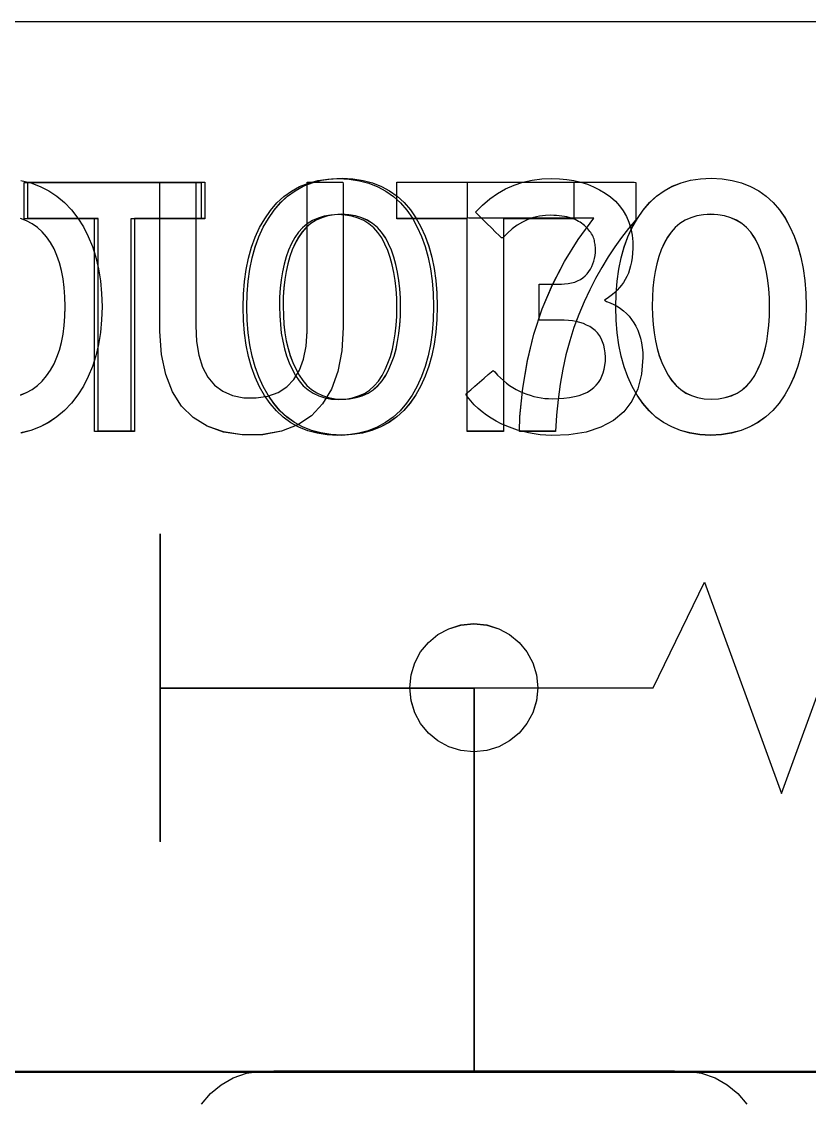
# Model space of a CAD drawing. Extents: x 1 to 47.7, y 0.2 to 35.
# Drawn here: x 30.5944 to 30.9017, y 11.9228 to 12.3447 of the extents above; entities that cross this region are included whole.
import ezdxf

# ---------------------------------------------------------------- set-up
doc = ezdxf.new("R2010")
doc.units = 0
doc.header["$MEASUREMENT"] = 0
for name, color, linetype in [('5_1___24__TARGET_LEDS___12', 7, 'CONTINUOUS'), ('6_1__EMPTY_IO_BOARD_POSITI', 7, 'CONTINUOUS'), ('6_2___8__INDEPENDENT_INPUT', 7, 'CONTINUOUS'), ('6_3___8__OPTOISO_INDEPENDE', 7, 'CONTINUOUS'), ('6_4___24__OPTOISO_INDEPEND', 7, 'CONTINUOUS'), ('6_5___8__INDEPENDENT_INPUT', 7, 'CONTINUOUS'), ('6_6___8__INDEPENDENT_INPUT', 7, 'CONTINUOUS'), ('6_7___8__OPTOISO_INDEPENDE', 7, 'CONTINUOUS'), ('6_8___8__OPTOISO_INDEPENDE', 7, 'CONTINUOUS'), ('7_0_____DWG', 7, 'CONTINUOUS')]:
    doc.layers.add(name, color=color, linetype=linetype)

msp = doc.modelspace()

# ---------------------------------------------------------------- linework, layer by layer
at = {"layer": '5_1___24__TARGET_LEDS___12'}
for points in [[(30.75506, 12.2336), (30.75493, 12.22845), (30.75454, 12.22354), (30.75389, 12.21887), (30.75298, 12.21444), (30.75181, 12.21025), (30.75038, 12.20629), (30.74868, 12.20258), (30.74673, 12.1991), (30.74452, 12.19587), (30.74204, 12.19299), (30.73932, 12.19048), (30.73635, 12.18834), (30.73314, 12.18658), (30.72967, 12.18519), (30.72596, 12.18418), (30.722, 12.18354), (30.7178, 12.18328), (30.71364, 12.18354), (30.70972, 12.18417), (30.70605, 12.18518), (30.70262, 12.18655), (30.69943, 12.1883), (30.69649, 12.19041), (30.69379, 12.19289), (30.69134, 12.19575), (30.68913, 12.19893), (30.68717, 12.20236), (30.68548, 12.20603), (30.68405, 12.20996), (30.68288, 12.21413), (30.68197, 12.21856), (30.68132, 12.22323), (30.68093, 12.22815), (30.6808, 12.23332), (30.68093, 12.23849), (30.68133, 12.24341), (30.68199, 12.24809), (30.68291, 12.25253), (30.6841, 12.25673), (30.68555, 12.26069), (30.68727, 12.26441), (30.68925, 12.26789), (30.69149, 12.27113), (30.69397, 12.27402), (30.69669, 12.27653), (30.69965, 12.27865), (30.70285, 12.2804), (30.7063, 12.28177), (30.70998, 12.28275), (30.7139, 12.28335), (30.71806, 12.28358), (30.72226, 12.28333), (30.72621, 12.28271), (30.72991, 12.28172), (30.73337, 12.28036), (30.73656, 12.27863), (30.73951, 12.27654), (30.74221, 12.27407), (30.74465, 12.27123), (30.74684, 12.26805), (30.74877, 12.26461), (30.75044, 12.26092), (30.75185, 12.25699), (30.753, 12.2528), (30.7539, 12.24837), (30.75455, 12.24369), (30.75493, 12.23877)], [(30.83682, 12.21369), (30.83626, 12.20725), (30.83484, 12.20158), (30.83253, 12.19667), (30.82936, 12.19252), (30.82531, 12.18914), (30.82039, 12.18653), (30.8146, 12.18468), (30.80794, 12.1836), (30.8012, 12.18328), (30.79892, 12.18339), (30.79666, 12.1836), (30.79443, 12.18391), (30.79222, 12.18432), (30.79004, 12.18484), (30.78788, 12.18545), (30.78575, 12.18616), (30.78364, 12.18697), (30.78155, 12.18789), (30.77954, 12.18891), (30.77763, 12.19003), (30.77583, 12.19122), (30.77412, 12.1925), (30.77252, 12.19386), (30.77102, 12.1953), (30.76962, 12.19682), (30.76833, 12.19843), (30.76771, 12.19945), (30.76838, 12.20004), (30.76962, 12.20112), (30.77123, 12.20253), (30.77302, 12.20409), (30.77482, 12.20566), (30.77643, 12.20706), (30.77766, 12.20814), (30.77834, 12.20873), (30.77901, 12.20809), (30.78009, 12.2069), (30.78121, 12.20579), (30.78236, 12.20475), (30.78355, 12.20378), (30.78478, 12.20288), (30.78604, 12.20206), (30.78734, 12.2013), (30.78867, 12.20062), (30.79006, 12.2), (30.79146, 12.19946), (30.79286, 12.19899), (30.79427, 12.19859), (30.79568, 12.19826), (30.79709, 12.198), (30.79851, 12.19781), (30.79993, 12.19769), (30.80135, 12.19765), (30.80368, 12.19769), (30.806, 12.19784), (30.80816, 12.1981), (30.81015, 12.19847), (30.81197, 12.19895), (30.81363, 12.19955), (30.81512, 12.20025), (30.81644, 12.20107), (30.81759, 12.202), (30.81857, 12.20298), (30.81943, 12.20404), (30.82018, 12.2052), (30.82081, 12.20644), (30.82132, 12.20776), (30.82172, 12.20917), (30.82199, 12.21068), (30.82215, 12.21226), (30.82219, 12.21393), (30.82209, 12.21557), (30.82187, 12.21711), (30.82154, 12.21855), (30.82109, 12.21989), (30.82053, 12.22113), (30.81986, 12.22226), (30.81907, 12.2233), (30.81817, 12.22424), (30.81714, 12.22507), (30.81602, 12.22578), (30.81482, 12.2264), (30.81355, 12.22694), (30.8122, 12.22739), (30.81078, 12.22775), (30.80928, 12.22802), (30.80771, 12.2282), (30.80607, 12.2283), (30.80503, 12.22831), (30.80448, 12.22831), (30.80347, 12.22831), (30.80215, 12.22831), (30.80069, 12.22831), (30.79922, 12.22831), (30.7979, 12.22831), (30.79689, 12.22831), (30.79634, 12.22831), (30.79628, 12.22848), (30.79628, 12.22949), (30.79628, 12.23119), (30.79628, 12.23334), (30.79628, 12.2357), (30.79628, 12.23803), (30.79628, 12.24007), (30.79628, 12.2416), (30.79628, 12.24236), (30.79644, 12.2424), (30.79713, 12.2424), (30.79823, 12.2424), (30.79958, 12.2424), (30.80105, 12.2424), (30.80247, 12.2424), (30.80369, 12.2424), (30.80458, 12.2424), (30.80497, 12.2424), (30.80624, 12.24244), (30.80764, 12.24258), (30.80896, 12.24282), (30.81019, 12.24317), (30.81133, 12.24361), (30.81239, 12.24416), (30.81336, 12.24482), (30.81425, 12.24557), (30.81505, 12.24643), (30.81573, 12.24731), (30.81634, 12.24824), (30.81686, 12.24921), (30.8173, 12.25023), (30.81765, 12.25128), (30.81793, 12.25239), (30.81812, 12.25353), (30.81823, 12.25472), (30.81826, 12.25584), (30.81825, 12.25632), (30.81823, 12.25681), (30.81818, 12.25731), (30.81812, 12.25781), (30.81804, 12.25832), (30.81795, 12.25884), (30.81784, 12.25936), (30.81771, 12.25989), (30.81755, 12.26043), (30.81732, 12.26096), (30.81707, 12.26147), (30.81678, 12.26198), (30.81646, 12.26247), (30.81612, 12.26295), (30.81574, 12.26342), (30.81534, 12.26387), (30.81491, 12.26432), (30.81446, 12.26477), (30.81397, 12.26523), (30.81344, 12.26567), (30.81288, 12.26608), (30.81229, 12.26648), (30.81166, 12.26685), (30.811, 12.26721), (30.81031, 12.26754), (30.80958, 12.26785), (30.8088, 12.26813), (30.80797, 12.26838), (30.80709, 12.26859), (30.80616, 12.26877), (30.80519, 12.26892), (30.80417, 12.26904), (30.80311, 12.26912), (30.802, 12.26918), (30.80085, 12.2692), (30.79877, 12.26913), (30.79641, 12.26882), (30.79413, 12.26829), (30.79192, 12.26754), (30.7898, 12.26657), (30.78777, 12.26537), (30.78581, 12.26394), (30.78394, 12.2623), (30.78215, 12.26042), (30.78163, 12.26041), (30.78071, 12.26131), (30.77934, 12.26266), (30.77768, 12.26429), (30.77592, 12.26602), (30.77423, 12.26768), (30.7728, 12.26908), (30.77181, 12.27006), (30.77144, 12.27042), (30.77416, 12.2732), (30.77703, 12.27564), (30.78004, 12.27776), (30.78321, 12.27955), (30.78652, 12.28102), (30.78999, 12.28215), (30.79361, 12.28295), (30.79738, 12.28343), (30.80117, 12.28357), (30.80419, 12.28346), (30.8071, 12.28318), (30.80989, 12.28272), (30.81256, 12.28209), (30.81512, 12.28129), (30.81755, 12.28031), (30.81987, 12.27916), (30.82208, 12.27784), (30.82416, 12.27635), (30.82604, 12.27468), (30.8277, 12.27286), (30.82913, 12.2709), (30.83033, 12.26878), (30.8313, 12.26651), (30.83204, 12.26409), (30.83256, 12.26152), (30.83285, 12.2588), (30.83289, 12.25636), (30.83277, 12.2545), (30.83259, 12.25274), (30.83233, 12.25107), (30.832, 12.2495), (30.83159, 12.24802), (30.83111, 12.24664), (30.83056, 12.24535), (30.82993, 12.24416), (30.82922, 12.24305), (30.82845, 12.24199), (30.82763, 12.24099), (30.82677, 12.24004), (30.82587, 12.23915), (30.82491, 12.23831), (30.82392, 12.23753), (30.82287, 12.2368), (30.82179, 12.23613), (30.82256, 12.23563), (30.82403, 12.23509), (30.82543, 12.23446), (30.82676, 12.23373), (30.82802, 12.2329), (30.82921, 12.23197), (30.83033, 12.23095), (30.83138, 12.22982), (30.83236, 12.2286), (30.83327, 12.2273), (30.83407, 12.22592), (30.83477, 12.22445), (30.83537, 12.22289), (30.83587, 12.22123), (30.83626, 12.21948), (30.83655, 12.21765), (30.83674, 12.21571)], [(30.74082, 12.23332), (30.74074, 12.23694), (30.74053, 12.24041), (30.74016, 12.24372), (30.73965, 12.24688), (30.739, 12.24989), (30.7382, 12.25274), (30.73725, 12.25545), (30.73616, 12.258), (30.7349, 12.26037), (30.73344, 12.26248), (30.73178, 12.26431), (30.72993, 12.26586), (30.72789, 12.26713), (30.72566, 12.26813), (30.72323, 12.26886), (30.72061, 12.26931), (30.7178, 12.26948), (30.71503, 12.26931), (30.71245, 12.26887), (30.71006, 12.26815), (30.70786, 12.26717), (30.70585, 12.26591), (30.70402, 12.26437), (30.70239, 12.26257), (30.70095, 12.26049), (30.69969, 12.25816), (30.69857, 12.25567), (30.6976, 12.25301), (30.69679, 12.25018), (30.69613, 12.24719), (30.69563, 12.24404), (30.69528, 12.24072), (30.69508, 12.23724), (30.69504, 12.2336), (30.69512, 12.22999), (30.69535, 12.22655), (30.69573, 12.22326), (30.69626, 12.22013), (30.69695, 12.21716), (30.69779, 12.21434), (30.69878, 12.21168), (30.69993, 12.20917), (30.70122, 12.20678), (30.70267, 12.2046), (30.70431, 12.20271), (30.70614, 12.20111), (30.70815, 12.19979), (30.71035, 12.19875), (30.71273, 12.19801), (30.7153, 12.19755), (30.71806, 12.19737), (30.72087, 12.19755), (30.72349, 12.198), (30.7259, 12.19874), (30.72812, 12.19976), (30.73015, 12.20106), (30.73198, 12.20264), (30.73361, 12.20451), (30.73505, 12.20666), (30.73628, 12.20902), (30.73734, 12.2115), (30.73826, 12.21414), (30.73904, 12.21693), (30.73968, 12.21989), (30.74018, 12.22301), (30.74053, 12.22629), (30.74075, 12.22973)]]:
    msp.add_lwpolyline(points, close=True, dxfattribs=at)
for points in [[(30.63699, 12.26778), (30.63699, 12.18483), (30.62288, 12.18483), (30.62288, 12.26778), (30.59543, 12.26778), (30.59543, 12.28202), (30.66448, 12.28202), (30.66448, 12.26778), (30.63699, 12.26778)], [(30.64842, 12.14479), (30.64842, 12.02479)], [(30.64842, 12.08479), (30.77092, 12.08479), (30.77092, 11.93527)], [(30.99268, 11.93527), (30.90026, 11.93527), (30.80117, 11.93527), (30.69584, 11.93527), (30.58472, 11.93527), (30.46826, 11.93527), (30.3469, 11.93527), (30.22109, 11.93527)], [(30.6646, 11.92248), (30.66805, 11.92661), (30.6722, 11.93007), (30.67695, 11.93276), (30.68221, 11.93457), (30.68786, 11.9354), (30.69284, 11.93544), (30.707, 11.93544), (30.72932, 11.93544), (30.75654, 11.93544), (30.78538, 11.93544), (30.8126, 11.93544), (30.83492, 11.93544), (30.84908, 11.93544), (30.85406, 11.9354), (30.85971, 11.93457), (30.86496, 11.93276), (30.86972, 11.93007), (30.87387, 11.92661), (30.87731, 11.92248)]]:
    msp.add_lwpolyline(points, dxfattribs=at)
at = {"layer": '6_1__EMPTY_IO_BOARD_POSITI'}
msp.add_lwpolyline([(30.20844, 11.93503), (30.29786, 11.93503), (30.38519, 11.93503), (30.47029, 11.93503), (30.55301, 11.93503), (30.63318, 11.93503), (30.71066, 11.93503), (30.78529, 11.93503), (30.85692, 11.93503), (30.9254, 11.93503)], dxfattribs=at)
at = {"layer": '6_2___8__INDEPENDENT_INPUT'}
for points in [[(30.75648, 12.2337), (30.75635, 12.22856), (30.75596, 12.22365), (30.75531, 12.21898), (30.7544, 12.21455), (30.75323, 12.21035), (30.7518, 12.2064), (30.75011, 12.20268), (30.74816, 12.19921), (30.74594, 12.19598), (30.74347, 12.19309), (30.74074, 12.19059), (30.73778, 12.18845), (30.73456, 12.18669), (30.7311, 12.1853), (30.72739, 12.18429), (30.72343, 12.18365), (30.71922, 12.18338), (30.71506, 12.18365), (30.71114, 12.18428), (30.70747, 12.18529), (30.70404, 12.18666), (30.70086, 12.1884), (30.69791, 12.19052), (30.69521, 12.193), (30.69276, 12.19586), (30.69055, 12.19904), (30.6886, 12.20247), (30.68691, 12.20614), (30.68548, 12.21007), (30.68431, 12.21424), (30.68339, 12.21866), (30.68274, 12.22334), (30.68235, 12.22826), (30.68222, 12.23343), (30.68236, 12.23859), (30.68275, 12.24352), (30.68341, 12.2482), (30.68434, 12.25264), (30.68553, 12.25684), (30.68698, 12.2608), (30.68869, 12.26452), (30.69067, 12.268), (30.69291, 12.27123), (30.69539, 12.27413), (30.69811, 12.27663), (30.70107, 12.27876), (30.70428, 12.28051), (30.70772, 12.28188), (30.7114, 12.28286), (30.71532, 12.28346), (30.71948, 12.28368), (30.72368, 12.28344), (30.72764, 12.28282), (30.73134, 12.28183), (30.73479, 12.28047), (30.73799, 12.27874), (30.74094, 12.27664), (30.74363, 12.27418), (30.74608, 12.27134), (30.74827, 12.26816), (30.75019, 12.26472), (30.75186, 12.26103), (30.75327, 12.25709), (30.75443, 12.25291), (30.75533, 12.24848), (30.75597, 12.2438), (30.75635, 12.23888)], [(30.83409, 12.26742), (30.83122, 12.26409), (30.82845, 12.26058), (30.82578, 12.25687), (30.8232, 12.25297), (30.82073, 12.24888), (30.81835, 12.24459), (30.81607, 12.24011), (30.81388, 12.23544), (30.8118, 12.23055), (30.8099, 12.22546), (30.80822, 12.22019), (30.80676, 12.21475), (30.80552, 12.20914), (30.8045, 12.20335), (30.80369, 12.19739), (30.8031, 12.19125), (30.80273, 12.18494), (30.80219, 12.18494), (30.80074, 12.18494), (30.79866, 12.18494), (30.79624, 12.18494), (30.79375, 12.18494), (30.79146, 12.18494), (30.78967, 12.18494), (30.78863, 12.18494), (30.78879, 12.19066), (30.78992, 12.20178), (30.79175, 12.21249), (30.7943, 12.22278), (30.79755, 12.23266), (30.80151, 12.24212), (30.80618, 12.25117), (30.81156, 12.25981), (30.81765, 12.26803), (30.81577, 12.26803), (30.81075, 12.26803), (30.80356, 12.26803), (30.79516, 12.26803), (30.78653, 12.26803), (30.77862, 12.26803), (30.77239, 12.26803), (30.76882, 12.26803), (30.76832, 12.26817), (30.76832, 12.26919), (30.76832, 12.27097), (30.76832, 12.27323), (30.76832, 12.2757), (30.76832, 12.2781), (30.76832, 12.28015), (30.76832, 12.28159), (30.76832, 12.28212), (30.77084, 12.28212), (30.77753, 12.28212), (30.78712, 12.28212), (30.79831, 12.28212), (30.80982, 12.28212), (30.82037, 12.28212), (30.82867, 12.28212), (30.83344, 12.28212), (30.83409, 12.28198), (30.83409, 12.28091), (30.83409, 12.27906), (30.83409, 12.2767), (30.83409, 12.27412), (30.83409, 12.27162), (30.83409, 12.26948), (30.83409, 12.26798)], [(30.74224, 12.23343), (30.74217, 12.23705), (30.74195, 12.24051), (30.74159, 12.24383), (30.74108, 12.24699), (30.74042, 12.25), (30.73962, 12.25285), (30.73867, 12.25556), (30.73758, 12.25811), (30.73632, 12.26048), (30.73486, 12.26259), (30.73321, 12.26441), (30.73136, 12.26597), (30.72932, 12.26724), (30.72709, 12.26824), (30.72466, 12.26897), (30.72204, 12.26941), (30.71922, 12.26959), (30.71646, 12.26942), (30.71388, 12.26897), (30.71148, 12.26826), (30.70928, 12.26727), (30.70727, 12.26601), (30.70545, 12.26448), (30.70382, 12.26268), (30.70238, 12.2606), (30.70111, 12.25827), (30.69999, 12.25578), (30.69903, 12.25311), (30.69822, 12.25029), (30.69756, 12.2473), (30.69705, 12.24415), (30.6967, 12.24083), (30.69651, 12.23735), (30.69647, 12.2337), (30.69654, 12.2301), (30.69677, 12.22666), (30.69715, 12.22337), (30.69768, 12.22024), (30.69837, 12.21726), (30.69921, 12.21445), (30.70021, 12.21178), (30.70135, 12.20928), (30.70264, 12.20689), (30.7041, 12.20471), (30.70574, 12.20282), (30.70756, 12.20121), (30.70958, 12.1999), (30.71177, 12.19886), (30.71416, 12.19812), (30.71673, 12.19766), (30.71948, 12.19748), (30.72229, 12.19766), (30.72491, 12.19811), (30.72733, 12.19885), (30.72955, 12.19987), (30.73157, 12.20117), (30.7334, 12.20275), (30.73503, 12.20462), (30.73647, 12.20677), (30.7377, 12.20913), (30.73876, 12.21161), (30.73969, 12.21424), (30.74047, 12.21704), (30.74111, 12.22), (30.7416, 12.22312), (30.74196, 12.2264), (30.74217, 12.22983)]]:
    msp.add_lwpolyline(points, close=True, dxfattribs=at)
for points in [[(30.63841, 12.26789), (30.63841, 12.18494), (30.62431, 12.18494), (30.62431, 12.26789), (30.59686, 12.26789), (30.59686, 12.28212), (30.66591, 12.28212), (30.66591, 12.26789), (30.63841, 12.26789)], [(30.64842, 12.1449), (30.64842, 12.02491)], [(30.64842, 12.08491), (30.77092, 12.08491), (30.77092, 11.93527)], [(30.99268, 11.93527), (30.90026, 11.93527), (30.80117, 11.93527), (30.69584, 11.93527), (30.58472, 11.93527), (30.46826, 11.93527), (30.3469, 11.93527), (30.22109, 11.93527)], [(30.6646, 11.92248), (30.66805, 11.92661), (30.6722, 11.93007), (30.67695, 11.93276), (30.68221, 11.93457), (30.68786, 11.9354), (30.69284, 11.93544), (30.707, 11.93544), (30.72932, 11.93544), (30.75654, 11.93544), (30.78538, 11.93544), (30.8126, 11.93544), (30.83492, 11.93544), (30.84908, 11.93544), (30.85406, 11.9354), (30.85971, 11.93457), (30.86496, 11.93276), (30.86972, 11.93007), (30.87387, 11.92661), (30.87731, 11.92248)]]:
    msp.add_lwpolyline(points, dxfattribs=at)
at = {"layer": '6_3___8__OPTOISO_INDEPENDE'}
for points in [[(30.75648, 12.2337), (30.75635, 12.22856), (30.75596, 12.22365), (30.75531, 12.21898), (30.7544, 12.21455), (30.75323, 12.21035), (30.7518, 12.2064), (30.75011, 12.20268), (30.74816, 12.19921), (30.74594, 12.19598), (30.74347, 12.19309), (30.74074, 12.19059), (30.73778, 12.18845), (30.73456, 12.18669), (30.7311, 12.1853), (30.72739, 12.18429), (30.72343, 12.18365), (30.71922, 12.18338), (30.71506, 12.18365), (30.71114, 12.18428), (30.70747, 12.18529), (30.70404, 12.18666), (30.70086, 12.1884), (30.69791, 12.19052), (30.69521, 12.193), (30.69276, 12.19586), (30.69055, 12.19904), (30.6886, 12.20247), (30.68691, 12.20614), (30.68548, 12.21007), (30.68431, 12.21424), (30.68339, 12.21866), (30.68274, 12.22334), (30.68235, 12.22826), (30.68222, 12.23343), (30.68236, 12.23859), (30.68275, 12.24352), (30.68341, 12.2482), (30.68434, 12.25264), (30.68553, 12.25684), (30.68698, 12.2608), (30.68869, 12.26452), (30.69067, 12.268), (30.69291, 12.27123), (30.69539, 12.27413), (30.69811, 12.27663), (30.70107, 12.27876), (30.70428, 12.28051), (30.70772, 12.28188), (30.7114, 12.28286), (30.71532, 12.28346), (30.71948, 12.28368), (30.72368, 12.28344), (30.72764, 12.28282), (30.73134, 12.28183), (30.73479, 12.28047), (30.73799, 12.27874), (30.74094, 12.27664), (30.74363, 12.27418), (30.74608, 12.27134), (30.74827, 12.26816), (30.75019, 12.26472), (30.75186, 12.26103), (30.75327, 12.25709), (30.75443, 12.25291), (30.75533, 12.24848), (30.75597, 12.2438), (30.75635, 12.23888)], [(30.83409, 12.26742), (30.83122, 12.26409), (30.82845, 12.26058), (30.82578, 12.25687), (30.8232, 12.25297), (30.82073, 12.24888), (30.81835, 12.24459), (30.81607, 12.24011), (30.81388, 12.23544), (30.8118, 12.23055), (30.8099, 12.22546), (30.80822, 12.22019), (30.80676, 12.21475), (30.80552, 12.20914), (30.8045, 12.20335), (30.80369, 12.19739), (30.8031, 12.19125), (30.80273, 12.18494), (30.80219, 12.18494), (30.80074, 12.18494), (30.79866, 12.18494), (30.79624, 12.18494), (30.79375, 12.18494), (30.79146, 12.18494), (30.78967, 12.18494), (30.78863, 12.18494), (30.78879, 12.19066), (30.78992, 12.20178), (30.79175, 12.21249), (30.7943, 12.22278), (30.79755, 12.23266), (30.80151, 12.24212), (30.80618, 12.25117), (30.81156, 12.25981), (30.81765, 12.26803), (30.81577, 12.26803), (30.81075, 12.26803), (30.80356, 12.26803), (30.79516, 12.26803), (30.78653, 12.26803), (30.77862, 12.26803), (30.77239, 12.26803), (30.76882, 12.26803), (30.76832, 12.26817), (30.76832, 12.26919), (30.76832, 12.27097), (30.76832, 12.27323), (30.76832, 12.2757), (30.76832, 12.2781), (30.76832, 12.28015), (30.76832, 12.28159), (30.76832, 12.28212), (30.77084, 12.28212), (30.77753, 12.28212), (30.78712, 12.28212), (30.79831, 12.28212), (30.80982, 12.28212), (30.82037, 12.28212), (30.82867, 12.28212), (30.83344, 12.28212), (30.83409, 12.28198), (30.83409, 12.28091), (30.83409, 12.27906), (30.83409, 12.2767), (30.83409, 12.27412), (30.83409, 12.27162), (30.83409, 12.26948), (30.83409, 12.26798)], [(30.74224, 12.23343), (30.74217, 12.23705), (30.74195, 12.24051), (30.74159, 12.24383), (30.74108, 12.24699), (30.74042, 12.25), (30.73962, 12.25285), (30.73867, 12.25556), (30.73758, 12.25811), (30.73632, 12.26048), (30.73486, 12.26259), (30.73321, 12.26441), (30.73136, 12.26597), (30.72932, 12.26724), (30.72709, 12.26824), (30.72466, 12.26897), (30.72204, 12.26941), (30.71922, 12.26959), (30.71646, 12.26942), (30.71388, 12.26897), (30.71148, 12.26826), (30.70928, 12.26727), (30.70727, 12.26601), (30.70545, 12.26448), (30.70382, 12.26268), (30.70238, 12.2606), (30.70111, 12.25827), (30.69999, 12.25578), (30.69903, 12.25311), (30.69822, 12.25029), (30.69756, 12.2473), (30.69705, 12.24415), (30.6967, 12.24083), (30.69651, 12.23735), (30.69647, 12.2337), (30.69654, 12.2301), (30.69677, 12.22666), (30.69715, 12.22337), (30.69768, 12.22024), (30.69837, 12.21726), (30.69921, 12.21445), (30.70021, 12.21178), (30.70135, 12.20928), (30.70264, 12.20689), (30.7041, 12.20471), (30.70574, 12.20282), (30.70756, 12.20121), (30.70958, 12.1999), (30.71177, 12.19886), (30.71416, 12.19812), (30.71673, 12.19766), (30.71948, 12.19748), (30.72229, 12.19766), (30.72491, 12.19811), (30.72733, 12.19885), (30.72955, 12.19987), (30.73157, 12.20117), (30.7334, 12.20275), (30.73503, 12.20462), (30.73647, 12.20677), (30.7377, 12.20913), (30.73876, 12.21161), (30.73969, 12.21424), (30.74047, 12.21704), (30.74111, 12.22), (30.7416, 12.22312), (30.74196, 12.2264), (30.74217, 12.22983)]]:
    msp.add_lwpolyline(points, close=True, dxfattribs=at)
for points in [[(30.63841, 12.26789), (30.63841, 12.18494), (30.62431, 12.18494), (30.62431, 12.26789), (30.59686, 12.26789), (30.59686, 12.28212), (30.66591, 12.28212), (30.66591, 12.26789), (30.63841, 12.26789)], [(30.64842, 12.1449), (30.64842, 12.02491)], [(30.64842, 12.08491), (30.77092, 12.08491), (30.77092, 11.93527)], [(30.99268, 11.93527), (30.90026, 11.93527), (30.80117, 11.93527), (30.69584, 11.93527), (30.58472, 11.93527), (30.46826, 11.93527), (30.3469, 11.93527), (30.22109, 11.93527)], [(30.6646, 11.92248), (30.66805, 11.92661), (30.6722, 11.93007), (30.67695, 11.93276), (30.68221, 11.93457), (30.68786, 11.9354), (30.69284, 11.93544), (30.707, 11.93544), (30.72932, 11.93544), (30.75654, 11.93544), (30.78538, 11.93544), (30.8126, 11.93544), (30.83492, 11.93544), (30.84908, 11.93544), (30.85406, 11.9354), (30.85971, 11.93457), (30.86496, 11.93276), (30.86972, 11.93007), (30.87387, 11.92661), (30.87731, 11.92248)]]:
    msp.add_lwpolyline(points, dxfattribs=at)
at = {"layer": '6_4___24__OPTOISO_INDEPEND'}
for points in [[(30.75648, 12.23372), (30.75635, 12.22858), (30.75596, 12.22367), (30.75531, 12.219), (30.7544, 12.21457), (30.75323, 12.21037), (30.7518, 12.20642), (30.75011, 12.2027), (30.74816, 12.19923), (30.74594, 12.196), (30.74347, 12.19311), (30.74074, 12.19061), (30.73778, 12.18847), (30.73456, 12.18671), (30.7311, 12.18532), (30.72739, 12.18431), (30.72343, 12.18367), (30.71922, 12.1834), (30.71506, 12.18367), (30.71114, 12.1843), (30.70747, 12.18531), (30.70404, 12.18668), (30.70086, 12.18842), (30.69791, 12.19054), (30.69521, 12.19302), (30.69276, 12.19588), (30.69055, 12.19906), (30.6886, 12.20249), (30.68691, 12.20616), (30.68548, 12.21009), (30.68431, 12.21426), (30.68339, 12.21868), (30.68274, 12.22336), (30.68235, 12.22828), (30.68222, 12.23345), (30.68236, 12.23861), (30.68275, 12.24354), (30.68341, 12.24822), (30.68434, 12.25266), (30.68553, 12.25686), (30.68698, 12.26082), (30.68869, 12.26454), (30.69067, 12.26802), (30.69291, 12.27126), (30.69539, 12.27415), (30.69811, 12.27666), (30.70107, 12.27878), (30.70428, 12.28053), (30.70772, 12.2819), (30.7114, 12.28288), (30.71532, 12.28348), (30.71948, 12.2837), (30.72368, 12.28346), (30.72764, 12.28284), (30.73134, 12.28185), (30.73479, 12.28049), (30.73799, 12.27876), (30.74094, 12.27666), (30.74363, 12.2742), (30.74608, 12.27136), (30.74827, 12.26818), (30.75019, 12.26474), (30.75186, 12.26105), (30.75327, 12.25712), (30.75443, 12.25293), (30.75533, 12.2485), (30.75597, 12.24382), (30.75635, 12.2389)], [(30.83409, 12.26744), (30.83122, 12.26412), (30.82845, 12.2606), (30.82578, 12.25689), (30.8232, 12.25299), (30.82073, 12.2489), (30.81835, 12.24461), (30.81607, 12.24013), (30.81388, 12.23546), (30.8118, 12.23057), (30.8099, 12.22548), (30.80822, 12.22021), (30.80676, 12.21478), (30.80552, 12.20916), (30.8045, 12.20337), (30.80369, 12.19741), (30.8031, 12.19127), (30.80273, 12.18496), (30.80219, 12.18496), (30.80074, 12.18496), (30.79866, 12.18496), (30.79624, 12.18496), (30.79375, 12.18496), (30.79146, 12.18496), (30.78967, 12.18496), (30.78863, 12.18496), (30.78879, 12.19068), (30.78992, 12.2018), (30.79175, 12.21251), (30.7943, 12.2228), (30.79755, 12.23268), (30.80151, 12.24215), (30.80618, 12.25119), (30.81156, 12.25983), (30.81765, 12.26805), (30.81577, 12.26805), (30.81075, 12.26805), (30.80356, 12.26805), (30.79516, 12.26805), (30.78653, 12.26805), (30.77862, 12.26805), (30.77239, 12.26805), (30.76882, 12.26805), (30.76832, 12.26819), (30.76832, 12.26921), (30.76832, 12.27099), (30.76832, 12.27325), (30.76832, 12.27572), (30.76832, 12.27812), (30.76832, 12.28017), (30.76832, 12.28161), (30.76832, 12.28215), (30.77084, 12.28215), (30.77753, 12.28215), (30.78712, 12.28215), (30.79831, 12.28215), (30.80982, 12.28215), (30.82037, 12.28215), (30.82867, 12.28215), (30.83344, 12.28215), (30.83409, 12.282), (30.83409, 12.28093), (30.83409, 12.27908), (30.83409, 12.27672), (30.83409, 12.27414), (30.83409, 12.27164), (30.83409, 12.2695), (30.83409, 12.268)], [(30.74224, 12.23345), (30.74217, 12.23707), (30.74195, 12.24053), (30.74159, 12.24385), (30.74108, 12.24701), (30.74042, 12.25002), (30.73962, 12.25287), (30.73867, 12.25558), (30.73758, 12.25813), (30.73632, 12.2605), (30.73486, 12.26261), (30.73321, 12.26444), (30.73136, 12.26599), (30.72932, 12.26727), (30.72709, 12.26827), (30.72466, 12.26899), (30.72204, 12.26944), (30.71922, 12.26961), (30.71646, 12.26944), (30.71388, 12.269), (30.71148, 12.26828), (30.70928, 12.2673), (30.70727, 12.26604), (30.70545, 12.2645), (30.70382, 12.2627), (30.70238, 12.26062), (30.70111, 12.25829), (30.69999, 12.25579), (30.69903, 12.25313), (30.69822, 12.25031), (30.69756, 12.24732), (30.69705, 12.24417), (30.6967, 12.24085), (30.69651, 12.23737), (30.69647, 12.23372), (30.69654, 12.23012), (30.69677, 12.22668), (30.69715, 12.22339), (30.69768, 12.22026), (30.69837, 12.21729), (30.69921, 12.21447), (30.70021, 12.2118), (30.70135, 12.2093), (30.70264, 12.20691), (30.7041, 12.20473), (30.70574, 12.20284), (30.70756, 12.20123), (30.70958, 12.19992), (30.71177, 12.19888), (30.71416, 12.19814), (30.71673, 12.19768), (30.71948, 12.1975), (30.72229, 12.19768), (30.72491, 12.19813), (30.72733, 12.19887), (30.72955, 12.19989), (30.73157, 12.20119), (30.7334, 12.20277), (30.73503, 12.20464), (30.73647, 12.20679), (30.7377, 12.20915), (30.73876, 12.21163), (30.73969, 12.21426), (30.74047, 12.21706), (30.74111, 12.22002), (30.7416, 12.22314), (30.74196, 12.22642), (30.74217, 12.22985)]]:
    msp.add_lwpolyline(points, close=True, dxfattribs=at)
for points in [[(30.63841, 12.26791), (30.63841, 12.18496), (30.62431, 12.18496), (30.62431, 12.26791), (30.59686, 12.26791), (30.59686, 12.28215), (30.66591, 12.28215), (30.66591, 12.26791), (30.63841, 12.26791)], [(30.64842, 12.14493), (30.64842, 12.02492)], [(30.64842, 12.08492), (30.77092, 12.08492), (30.77092, 11.93527)], [(30.99268, 11.93527), (30.90026, 11.93527), (30.80117, 11.93527), (30.69584, 11.93527), (30.58472, 11.93527), (30.46826, 11.93527), (30.3469, 11.93527), (30.22109, 11.93527)], [(30.6646, 11.92248), (30.66805, 11.92661), (30.6722, 11.93007), (30.67695, 11.93276), (30.68221, 11.93457), (30.68786, 11.9354), (30.69284, 11.93544), (30.707, 11.93544), (30.72932, 11.93544), (30.75654, 11.93544), (30.78538, 11.93544), (30.8126, 11.93544), (30.83492, 11.93544), (30.84908, 11.93544), (30.85406, 11.9354), (30.85971, 11.93457), (30.86496, 11.93276), (30.86972, 11.93007), (30.87387, 11.92661), (30.87731, 11.92248)]]:
    msp.add_lwpolyline(points, dxfattribs=at)
at = {"layer": '6_5___8__INDEPENDENT_INPUT'}
for points in [[(30.59416, 12.28283), (30.59799, 12.28184), (30.6016, 12.28048), (30.60499, 12.27876), (30.60817, 12.27666), (30.61112, 12.27419), (30.61386, 12.27135), (30.61635, 12.26815), (30.61854, 12.26469), (30.62043, 12.26097), (30.62204, 12.25702), (30.62337, 12.25282), (30.6244, 12.24837), (30.62515, 12.24369), (30.62561, 12.23876), (30.62579, 12.23358), (30.62561, 12.22841), (30.62515, 12.22349), (30.6244, 12.21881), (30.62337, 12.21439), (30.62204, 12.21022), (30.62043, 12.20629), (30.61854, 12.20262), (30.61635, 12.19919), (30.61386, 12.19599), (30.61112, 12.19311), (30.60817, 12.1906), (30.60499, 12.18847), (30.6016, 12.1867), (30.59799, 12.18532), (30.59416, 12.1843)], [(30.78238, 12.2679), (30.78238, 12.18496), (30.76828, 12.18496), (30.76828, 12.2679), (30.74082, 12.2679), (30.74082, 12.28214), (30.80987, 12.28214), (30.80987, 12.2679), (30.78238, 12.2679)], [(30.594, 12.19912), (30.59638, 12.20007), (30.59858, 12.20129), (30.60062, 12.20278), (30.60249, 12.20454), (30.60419, 12.20657), (30.60572, 12.20883), (30.60706, 12.21124), (30.60821, 12.21385), (30.6092, 12.21666), (30.61, 12.21965), (30.61062, 12.22284), (30.61107, 12.22623), (30.61133, 12.22981), (30.61142, 12.23358), (30.61133, 12.2374), (30.61107, 12.24102), (30.61062, 12.24445), (30.61, 12.24767), (30.6092, 12.2507), (30.60821, 12.25353), (30.60706, 12.25617), (30.60572, 12.2586), (30.60419, 12.26081), (30.60249, 12.26274), (30.60062, 12.26443), (30.59858, 12.26586), (30.59638, 12.26703), (30.594, 12.26795)], [(30.64842, 12.14493), (30.64842, 12.02492)], [(30.77092, 11.93526), (30.77092, 12.08493), (30.8408, 12.08493), (30.86081, 12.12617), (30.89082, 12.04367), (30.92084, 12.12617), (30.95085, 12.04367), (30.98087, 12.12617), (31.01088, 12.04367), (31.03089, 12.08493), (31.07082, 12.08493), (31.07082, 11.93526)], [(30.6484, 12.08491), (30.77092, 12.08491), (30.77092, 11.93526)], [(30.99268, 11.93527), (30.90026, 11.93527), (30.80117, 11.93527), (30.69584, 11.93527), (30.58472, 11.93527), (30.46826, 11.93527), (30.3469, 11.93527), (30.22109, 11.93527)], [(30.6646, 11.92248), (30.66805, 11.92661), (30.6722, 11.93007), (30.67695, 11.93276), (30.68221, 11.93457), (30.68786, 11.9354), (30.69284, 11.93544), (30.707, 11.93544), (30.72932, 11.93544), (30.75654, 11.93544), (30.78538, 11.93544), (30.8126, 11.93544), (30.83492, 11.93544), (30.84908, 11.93544), (30.85406, 11.9354), (30.85971, 11.93457), (30.86496, 11.93276), (30.86972, 11.93007), (30.87387, 11.92661), (30.87731, 11.92248)]]:
    msp.add_lwpolyline(points, dxfattribs=at)
for points in [[(30.90044, 12.23372), (30.90031, 12.22857), (30.89992, 12.22366), (30.89927, 12.21899), (30.89836, 12.21456), (30.89719, 12.21037), (30.89576, 12.20641), (30.89407, 12.2027), (30.89212, 12.19922), (30.8899, 12.19599), (30.88743, 12.19311), (30.88471, 12.1906), (30.88174, 12.18847), (30.87853, 12.1867), (30.87506, 12.18532), (30.87135, 12.1843), (30.86739, 12.18366), (30.86319, 12.1834), (30.85903, 12.18366), (30.85511, 12.1843), (30.85144, 12.1853), (30.84801, 12.18667), (30.84482, 12.18842), (30.84188, 12.19053), (30.83918, 12.19302), (30.83673, 12.19587), (30.83453, 12.19905), (30.83257, 12.20248), (30.83088, 12.20616), (30.82945, 12.21008), (30.82828, 12.21425), (30.82737, 12.21868), (30.82672, 12.22335), (30.82633, 12.22827), (30.8262, 12.23345), (30.82633, 12.23861), (30.82673, 12.24353), (30.82739, 12.24821), (30.82831, 12.25265), (30.82949, 12.25685), (30.83094, 12.26081), (30.83266, 12.26453), (30.83463, 12.26801), (30.83687, 12.27125), (30.83936, 12.27414), (30.84208, 12.27665), (30.84504, 12.27878), (30.84825, 12.28052), (30.85169, 12.28189), (30.85537, 12.28287), (30.85929, 12.28348), (30.86346, 12.2837), (30.86766, 12.28345), (30.87161, 12.28283), (30.87531, 12.28184), (30.87876, 12.28048), (30.88196, 12.27876), (30.88491, 12.27666), (30.8876, 12.27419), (30.89005, 12.27135), (30.89224, 12.26817), (30.89416, 12.26473), (30.89583, 12.26104), (30.89724, 12.25711), (30.89839, 12.25293), (30.89929, 12.24849), (30.89993, 12.24382), (30.90032, 12.23889)], [(30.71985, 12.22546), (30.71929, 12.21635), (30.71778, 12.20834), (30.7153, 12.20145), (30.71186, 12.19567), (30.70747, 12.191), (30.70211, 12.18744), (30.69579, 12.185), (30.68852, 12.18366), (30.68049, 12.18354), (30.67315, 12.18469), (30.66675, 12.18694), (30.66131, 12.19031), (30.65682, 12.1948), (30.65327, 12.20039), (30.65068, 12.2071), (30.64903, 12.21493), (30.64834, 12.22386), (30.64832, 12.22715), (30.64832, 12.23216), (30.64832, 12.23981), (30.64832, 12.24907), (30.64832, 12.25885), (30.64832, 12.26811), (30.64832, 12.27577), (30.64832, 12.28077), (30.64834, 12.28214), (30.64906, 12.28214), (30.65061, 12.28214), (30.65272, 12.28214), (30.65512, 12.28214), (30.65754, 12.28214), (30.65973, 12.28214), (30.66141, 12.28214), (30.66232, 12.28214), (30.66241, 12.28136), (30.66241, 12.27704), (30.66241, 12.26988), (30.66241, 12.26092), (30.66241, 12.25121), (30.66241, 12.24183), (30.66241, 12.23382), (30.66241, 12.22824), (30.66241, 12.22614), (30.6627, 12.22), (30.66357, 12.21461), (30.66503, 12.20997), (30.66707, 12.20608), (30.66969, 12.20295), (30.67289, 12.20057), (30.67668, 12.19894), (30.68105, 12.19807), (30.68594, 12.19798), (30.69051, 12.19868), (30.69448, 12.20011), (30.69785, 12.20227), (30.70063, 12.20515), (30.7028, 12.20876), (30.70438, 12.21309), (30.70537, 12.21816), (30.70575, 12.22395), (30.70576, 12.22658), (30.70576, 12.23163), (30.70576, 12.23937), (30.70576, 12.24872), (30.70576, 12.25861), (30.70576, 12.26796), (30.70576, 12.2757), (30.70576, 12.28075), (30.70578, 12.28214), (30.7065, 12.28214), (30.70805, 12.28214), (30.71016, 12.28214), (30.71256, 12.28214), (30.71498, 12.28214), (30.71717, 12.28214), (30.71885, 12.28214), (30.71976, 12.28214), (30.71985, 12.28135), (30.71985, 12.27698), (30.71985, 12.26973), (30.71985, 12.26066), (30.71985, 12.25084), (30.71985, 12.24134), (30.71985, 12.23323), (30.71985, 12.22758)], [(30.88622, 12.23345), (30.88614, 12.23706), (30.88593, 12.24053), (30.88556, 12.24384), (30.88505, 12.247), (30.8844, 12.25001), (30.8836, 12.25287), (30.88265, 12.25557), (30.88156, 12.25812), (30.8803, 12.26049), (30.87883, 12.2626), (30.87718, 12.26443), (30.87533, 12.26598), (30.87329, 12.26726), (30.87105, 12.26826), (30.86862, 12.26898), (30.866, 12.26943), (30.86319, 12.2696), (30.86042, 12.26943), (30.85784, 12.26899), (30.85545, 12.26827), (30.85325, 12.26729), (30.85124, 12.26603), (30.84942, 12.2645), (30.84778, 12.26269), (30.84634, 12.26062), (30.84507, 12.25829), (30.84396, 12.25579), (30.84299, 12.25313), (30.84218, 12.2503), (30.84152, 12.24731), (30.84102, 12.24416), (30.84067, 12.24084), (30.84047, 12.23736), (30.84043, 12.23372), (30.8405, 12.23012), (30.84073, 12.22667), (30.84112, 12.22338), (30.84165, 12.22025), (30.84234, 12.21728), (30.84318, 12.21446), (30.84417, 12.2118), (30.84532, 12.20929), (30.84661, 12.2069), (30.84807, 12.20472), (30.84971, 12.20283), (30.85154, 12.20123), (30.85355, 12.19991), (30.85575, 12.19888), (30.85813, 12.19813), (30.8607, 12.19767), (30.86346, 12.1975), (30.86627, 12.19767), (30.86888, 12.19812), (30.8713, 12.19886), (30.87352, 12.19988), (30.87555, 12.20118), (30.87738, 12.20277), (30.87901, 12.20463), (30.88045, 12.20678), (30.88168, 12.20914), (30.88274, 12.21162), (30.88366, 12.21426), (30.88444, 12.21706), (30.88508, 12.22001), (30.88558, 12.22313), (30.88593, 12.22641), (30.88615, 12.22985)], [(30.79582, 12.08494), (30.79532, 12.0799), (30.79386, 12.0752), (30.79155, 12.07095), (30.7885, 12.06725), (30.78479, 12.06419), (30.78055, 12.06188), (30.77585, 12.06043), (30.77081, 12.05992), (30.76577, 12.06043), (30.76108, 12.06188), (30.75684, 12.06419), (30.75314, 12.06725), (30.75009, 12.07095), (30.74779, 12.0752), (30.74634, 12.0799), (30.74583, 12.08494), (30.74634, 12.08998), (30.74779, 12.09467), (30.75009, 12.09891), (30.75314, 12.10261), (30.75684, 12.10566), (30.76108, 12.10796), (30.76577, 12.10942), (30.77081, 12.10993), (30.77585, 12.10942), (30.78055, 12.10796), (30.78479, 12.10566), (30.7885, 12.10261), (30.79155, 12.09891), (30.79386, 12.09467), (30.79532, 12.08998)]]:
    msp.add_lwpolyline(points, close=True, dxfattribs=at)
at = {"layer": '6_6___8__INDEPENDENT_INPUT'}
for points in [[(30.75648, 12.23371), (30.75635, 12.22856), (30.75596, 12.22366), (30.75531, 12.21899), (30.7544, 12.21455), (30.75323, 12.21036), (30.7518, 12.20641), (30.75011, 12.20269), (30.74816, 12.19921), (30.74594, 12.19598), (30.74347, 12.1931), (30.74074, 12.19059), (30.73778, 12.18846), (30.73456, 12.1867), (30.7311, 12.18531), (30.72739, 12.1843), (30.72343, 12.18366), (30.71922, 12.18339), (30.71506, 12.18365), (30.71114, 12.18429), (30.70747, 12.18529), (30.70404, 12.18667), (30.70086, 12.18841), (30.69791, 12.19052), (30.69521, 12.19301), (30.69276, 12.19586), (30.69055, 12.19905), (30.6886, 12.20247), (30.68691, 12.20615), (30.68548, 12.21007), (30.68431, 12.21425), (30.68339, 12.21867), (30.68274, 12.22334), (30.68235, 12.22827), (30.68222, 12.23344), (30.68236, 12.2386), (30.68275, 12.24352), (30.68341, 12.2482), (30.68434, 12.25265), (30.68553, 12.25685), (30.68698, 12.26081), (30.68869, 12.26453), (30.69067, 12.268), (30.69291, 12.27124), (30.69539, 12.27413), (30.69811, 12.27664), (30.70107, 12.27877), (30.70428, 12.28052), (30.70772, 12.28188), (30.7114, 12.28287), (30.71532, 12.28347), (30.71948, 12.28369), (30.72368, 12.28344), (30.72764, 12.28282), (30.73134, 12.28183), (30.73479, 12.28048), (30.73799, 12.27875), (30.74094, 12.27665), (30.74363, 12.27418), (30.74608, 12.27135), (30.74827, 12.26816), (30.75019, 12.26472), (30.75186, 12.26104), (30.75327, 12.2571), (30.75443, 12.25292), (30.75533, 12.24849), (30.75597, 12.24381), (30.75635, 12.23888)], [(30.83409, 12.26742), (30.83122, 12.2641), (30.82845, 12.26059), (30.82578, 12.25688), (30.8232, 12.25298), (30.82073, 12.24889), (30.81835, 12.2446), (30.81607, 12.24012), (30.81388, 12.23544), (30.8118, 12.23055), (30.8099, 12.22546), (30.80822, 12.2202), (30.80676, 12.21476), (30.80552, 12.20915), (30.8045, 12.20336), (30.80369, 12.1974), (30.8031, 12.19126), (30.80273, 12.18495), (30.80219, 12.18495), (30.80074, 12.18495), (30.79866, 12.18495), (30.79624, 12.18495), (30.79375, 12.18495), (30.79146, 12.18495), (30.78967, 12.18495), (30.78863, 12.18495), (30.78879, 12.19067), (30.78992, 12.20179), (30.79175, 12.2125), (30.7943, 12.22279), (30.79755, 12.23267), (30.80151, 12.24213), (30.80618, 12.25118), (30.81156, 12.25981), (30.81765, 12.26803), (30.81577, 12.26803), (30.81075, 12.26803), (30.80356, 12.26803), (30.79516, 12.26803), (30.78653, 12.26803), (30.77862, 12.26803), (30.77239, 12.26803), (30.76882, 12.26803), (30.76832, 12.26817), (30.76832, 12.26919), (30.76832, 12.27097), (30.76832, 12.27324), (30.76832, 12.2757), (30.76832, 12.2781), (30.76832, 12.28016), (30.76832, 12.28159), (30.76832, 12.28213), (30.77084, 12.28213), (30.77753, 12.28213), (30.78712, 12.28213), (30.79831, 12.28213), (30.80982, 12.28213), (30.82037, 12.28213), (30.82867, 12.28213), (30.83344, 12.28213), (30.83409, 12.28198), (30.83409, 12.28092), (30.83409, 12.27906), (30.83409, 12.2767), (30.83409, 12.27413), (30.83409, 12.27163), (30.83409, 12.26948), (30.83409, 12.26799)], [(30.74224, 12.23344), (30.74217, 12.23706), (30.74195, 12.24052), (30.74159, 12.24383), (30.74108, 12.24699), (30.74042, 12.25), (30.73962, 12.25286), (30.73867, 12.25556), (30.73758, 12.25811), (30.73632, 12.26049), (30.73486, 12.26259), (30.73321, 12.26442), (30.73136, 12.26598), (30.72932, 12.26725), (30.72709, 12.26825), (30.72466, 12.26898), (30.72204, 12.26942), (30.71922, 12.26959), (30.71646, 12.26942), (30.71388, 12.26898), (30.71148, 12.26827), (30.70928, 12.26728), (30.70727, 12.26602), (30.70545, 12.26449), (30.70382, 12.26269), (30.70238, 12.26061), (30.70111, 12.25828), (30.69999, 12.25578), (30.69903, 12.25312), (30.69822, 12.25029), (30.69756, 12.2473), (30.69705, 12.24415), (30.6967, 12.24084), (30.69651, 12.23735), (30.69647, 12.23371), (30.69654, 12.23011), (30.69677, 12.22667), (30.69715, 12.22338), (30.69768, 12.22025), (30.69837, 12.21727), (30.69921, 12.21445), (30.70021, 12.21179), (30.70135, 12.20928), (30.70264, 12.20689), (30.7041, 12.20472), (30.70574, 12.20283), (30.70756, 12.20122), (30.70958, 12.1999), (30.71177, 12.19887), (30.71416, 12.19812), (30.71673, 12.19766), (30.71948, 12.19749), (30.72229, 12.19766), (30.72491, 12.19812), (30.72733, 12.19885), (30.72955, 12.19987), (30.73157, 12.20118), (30.7334, 12.20276), (30.73503, 12.20463), (30.73647, 12.20677), (30.7377, 12.20913), (30.73876, 12.21161), (30.73969, 12.21425), (30.74047, 12.21705), (30.74111, 12.22001), (30.7416, 12.22312), (30.74196, 12.2264), (30.74217, 12.22984)]]:
    msp.add_lwpolyline(points, close=True, dxfattribs=at)
for points in [[(30.63841, 12.2679), (30.63841, 12.18495), (30.62431, 12.18495), (30.62431, 12.2679), (30.59686, 12.2679), (30.59686, 12.28213), (30.66591, 12.28213), (30.66591, 12.2679), (30.63841, 12.2679)], [(30.64842, 12.1449), (30.64842, 12.02491)], [(30.64842, 12.08491), (30.77092, 12.08491), (30.77092, 11.93527)], [(30.99268, 11.93527), (30.90026, 11.93527), (30.80117, 11.93527), (30.69584, 11.93527), (30.58472, 11.93527), (30.46826, 11.93527), (30.3469, 11.93527), (30.22109, 11.93527)], [(30.6646, 11.92248), (30.66805, 11.92661), (30.6722, 11.93007), (30.67695, 11.93276), (30.68221, 11.93457), (30.68786, 11.9354), (30.69284, 11.93544), (30.707, 11.93544), (30.72932, 11.93544), (30.75654, 11.93544), (30.78538, 11.93544), (30.8126, 11.93544), (30.83492, 11.93544), (30.84908, 11.93544), (30.85406, 11.9354), (30.85971, 11.93457), (30.86496, 11.93276), (30.86972, 11.93007), (30.87387, 11.92661), (30.87731, 11.92248)]]:
    msp.add_lwpolyline(points, dxfattribs=at)
at = {"layer": '6_7___8__OPTOISO_INDEPENDE'}
for points in [[(30.75648, 12.2337), (30.75635, 12.22856), (30.75596, 12.22365), (30.75531, 12.21898), (30.7544, 12.21455), (30.75323, 12.21035), (30.7518, 12.2064), (30.75011, 12.20268), (30.74816, 12.19921), (30.74594, 12.19598), (30.74347, 12.19309), (30.74074, 12.19059), (30.73778, 12.18845), (30.73456, 12.18669), (30.7311, 12.1853), (30.72739, 12.18429), (30.72343, 12.18365), (30.71922, 12.18338), (30.71506, 12.18365), (30.71114, 12.18428), (30.70747, 12.18529), (30.70404, 12.18666), (30.70086, 12.1884), (30.69791, 12.19052), (30.69521, 12.193), (30.69276, 12.19586), (30.69055, 12.19904), (30.6886, 12.20247), (30.68691, 12.20614), (30.68548, 12.21007), (30.68431, 12.21424), (30.68339, 12.21866), (30.68274, 12.22334), (30.68235, 12.22826), (30.68222, 12.23343), (30.68236, 12.23859), (30.68275, 12.24352), (30.68341, 12.2482), (30.68434, 12.25264), (30.68553, 12.25684), (30.68698, 12.2608), (30.68869, 12.26452), (30.69067, 12.268), (30.69291, 12.27123), (30.69539, 12.27413), (30.69811, 12.27663), (30.70107, 12.27876), (30.70428, 12.28051), (30.70772, 12.28188), (30.7114, 12.28286), (30.71532, 12.28346), (30.71948, 12.28368), (30.72368, 12.28344), (30.72764, 12.28282), (30.73134, 12.28183), (30.73479, 12.28047), (30.73799, 12.27874), (30.74094, 12.27664), (30.74363, 12.27418), (30.74608, 12.27134), (30.74827, 12.26816), (30.75019, 12.26472), (30.75186, 12.26103), (30.75327, 12.25709), (30.75443, 12.25291), (30.75533, 12.24848), (30.75597, 12.2438), (30.75635, 12.23888)], [(30.83409, 12.26742), (30.83122, 12.26409), (30.82845, 12.26058), (30.82578, 12.25687), (30.8232, 12.25297), (30.82073, 12.24888), (30.81835, 12.24459), (30.81607, 12.24011), (30.81388, 12.23544), (30.8118, 12.23055), (30.8099, 12.22546), (30.80822, 12.22019), (30.80676, 12.21475), (30.80552, 12.20914), (30.8045, 12.20335), (30.80369, 12.19739), (30.8031, 12.19125), (30.80273, 12.18494), (30.80219, 12.18494), (30.80074, 12.18494), (30.79866, 12.18494), (30.79624, 12.18494), (30.79375, 12.18494), (30.79146, 12.18494), (30.78967, 12.18494), (30.78863, 12.18494), (30.78879, 12.19066), (30.78992, 12.20178), (30.79175, 12.21249), (30.7943, 12.22278), (30.79755, 12.23266), (30.80151, 12.24212), (30.80618, 12.25117), (30.81156, 12.25981), (30.81765, 12.26803), (30.81577, 12.26803), (30.81075, 12.26803), (30.80356, 12.26803), (30.79516, 12.26803), (30.78653, 12.26803), (30.77862, 12.26803), (30.77239, 12.26803), (30.76882, 12.26803), (30.76832, 12.26817), (30.76832, 12.26919), (30.76832, 12.27097), (30.76832, 12.27323), (30.76832, 12.2757), (30.76832, 12.2781), (30.76832, 12.28015), (30.76832, 12.28159), (30.76832, 12.28212), (30.77084, 12.28212), (30.77753, 12.28212), (30.78712, 12.28212), (30.79831, 12.28212), (30.80982, 12.28212), (30.82037, 12.28212), (30.82867, 12.28212), (30.83344, 12.28212), (30.83409, 12.28198), (30.83409, 12.28091), (30.83409, 12.27906), (30.83409, 12.2767), (30.83409, 12.27412), (30.83409, 12.27162), (30.83409, 12.26948), (30.83409, 12.26798)], [(30.74224, 12.23343), (30.74217, 12.23705), (30.74195, 12.24051), (30.74159, 12.24383), (30.74108, 12.24699), (30.74042, 12.25), (30.73962, 12.25285), (30.73867, 12.25556), (30.73758, 12.25811), (30.73632, 12.26048), (30.73486, 12.26259), (30.73321, 12.26441), (30.73136, 12.26597), (30.72932, 12.26724), (30.72709, 12.26824), (30.72466, 12.26897), (30.72204, 12.26941), (30.71922, 12.26959), (30.71646, 12.26942), (30.71388, 12.26897), (30.71148, 12.26826), (30.70928, 12.26727), (30.70727, 12.26601), (30.70545, 12.26448), (30.70382, 12.26268), (30.70238, 12.2606), (30.70111, 12.25827), (30.69999, 12.25578), (30.69903, 12.25311), (30.69822, 12.25029), (30.69756, 12.2473), (30.69705, 12.24415), (30.6967, 12.24083), (30.69651, 12.23735), (30.69647, 12.2337), (30.69654, 12.2301), (30.69677, 12.22666), (30.69715, 12.22337), (30.69768, 12.22024), (30.69837, 12.21726), (30.69921, 12.21445), (30.70021, 12.21178), (30.70135, 12.20928), (30.70264, 12.20689), (30.7041, 12.20471), (30.70574, 12.20282), (30.70756, 12.20121), (30.70958, 12.1999), (30.71177, 12.19886), (30.71416, 12.19812), (30.71673, 12.19766), (30.71948, 12.19748), (30.72229, 12.19766), (30.72491, 12.19811), (30.72733, 12.19885), (30.72955, 12.19987), (30.73157, 12.20117), (30.7334, 12.20275), (30.73503, 12.20462), (30.73647, 12.20677), (30.7377, 12.20913), (30.73876, 12.21161), (30.73969, 12.21424), (30.74047, 12.21704), (30.74111, 12.22), (30.7416, 12.22312), (30.74196, 12.2264), (30.74217, 12.22983)]]:
    msp.add_lwpolyline(points, close=True, dxfattribs=at)
for points in [[(30.63841, 12.26789), (30.63841, 12.18494), (30.62431, 12.18494), (30.62431, 12.26789), (30.59686, 12.26789), (30.59686, 12.28212), (30.66591, 12.28212), (30.66591, 12.26789), (30.63841, 12.26789)], [(30.64842, 12.1449), (30.64842, 12.02491)], [(30.64842, 12.08491), (30.77092, 12.08491), (30.77092, 11.93527)], [(30.99268, 11.93527), (30.90026, 11.93527), (30.80117, 11.93527), (30.69584, 11.93527), (30.58472, 11.93527), (30.46826, 11.93527), (30.3469, 11.93527), (30.22109, 11.93527)], [(30.6646, 11.92248), (30.66805, 11.92661), (30.6722, 11.93007), (30.67695, 11.93276), (30.68221, 11.93457), (30.68786, 11.9354), (30.69284, 11.93544), (30.707, 11.93544), (30.72932, 11.93544), (30.75654, 11.93544), (30.78538, 11.93544), (30.8126, 11.93544), (30.83492, 11.93544), (30.84908, 11.93544), (30.85406, 11.9354), (30.85971, 11.93457), (30.86496, 11.93276), (30.86972, 11.93007), (30.87387, 11.92661), (30.87731, 11.92248)]]:
    msp.add_lwpolyline(points, dxfattribs=at)
at = {"layer": '6_8___8__OPTOISO_INDEPENDE'}
for points in [[(30.59416, 12.28281), (30.59799, 12.28182), (30.6016, 12.28046), (30.60499, 12.27874), (30.60817, 12.27664), (30.61112, 12.27417), (30.61386, 12.27133), (30.61635, 12.26813), (30.61854, 12.26466), (30.62043, 12.26095), (30.62204, 12.257), (30.62337, 12.2528), (30.6244, 12.24835), (30.62515, 12.24367), (30.62561, 12.23874), (30.62579, 12.23356), (30.62561, 12.22839), (30.62515, 12.22347), (30.6244, 12.21879), (30.62337, 12.21437), (30.62204, 12.2102), (30.62043, 12.20627), (30.61854, 12.2026), (30.61635, 12.19917), (30.61386, 12.19597), (30.61112, 12.19309), (30.60817, 12.19058), (30.60499, 12.18844), (30.6016, 12.18668), (30.59799, 12.1853), (30.59416, 12.18428)], [(30.78238, 12.26788), (30.78238, 12.18494), (30.76828, 12.18494), (30.76828, 12.26788), (30.74082, 12.26788), (30.74082, 12.28212), (30.80987, 12.28212), (30.80987, 12.26788), (30.78238, 12.26788)], [(30.594, 12.1991), (30.59638, 12.20005), (30.59858, 12.20127), (30.60062, 12.20276), (30.60249, 12.20452), (30.60419, 12.20655), (30.60572, 12.2088), (30.60706, 12.21122), (30.60821, 12.21383), (30.6092, 12.21664), (30.61, 12.21963), (30.61062, 12.22282), (30.61107, 12.22621), (30.61133, 12.22979), (30.61142, 12.23356), (30.61133, 12.23738), (30.61107, 12.241), (30.61062, 12.24443), (30.61, 12.24765), (30.6092, 12.25068), (30.60821, 12.25351), (30.60706, 12.25615), (30.60572, 12.25858), (30.60419, 12.26079), (30.60249, 12.26272), (30.60062, 12.26441), (30.59858, 12.26584), (30.59638, 12.26701), (30.594, 12.26793)], [(30.6484, 12.14491), (30.6484, 12.0249)], [(30.77095, 11.93527), (30.77095, 12.08491), (30.8408, 12.08491), (30.86081, 12.12615), (30.89082, 12.04365), (30.92084, 12.12615), (30.95085, 12.04365), (30.98087, 12.12615), (31.01088, 12.04365), (31.03089, 12.08491), (31.07082, 12.08491), (31.07082, 11.93527)], [(30.6484, 12.08491), (30.77095, 12.08491), (30.77095, 11.93527)], [(30.99268, 11.93527), (30.90026, 11.93527), (30.80117, 11.93527), (30.69584, 11.93527), (30.58472, 11.93527), (30.46826, 11.93527), (30.3469, 11.93527), (30.22109, 11.93527)], [(30.6646, 11.92248), (30.66805, 11.92661), (30.6722, 11.93007), (30.67695, 11.93276), (30.68221, 11.93457), (30.68786, 11.9354), (30.69284, 11.93544), (30.707, 11.93544), (30.72932, 11.93544), (30.75654, 11.93544), (30.78538, 11.93544), (30.8126, 11.93544), (30.83492, 11.93544), (30.84908, 11.93544), (30.85406, 11.9354), (30.85971, 11.93457), (30.86496, 11.93276), (30.86972, 11.93007), (30.87387, 11.92661), (30.87731, 11.92248)]]:
    msp.add_lwpolyline(points, dxfattribs=at)
for points in [[(30.90044, 12.2337), (30.90031, 12.22855), (30.89992, 12.22364), (30.89927, 12.21897), (30.89836, 12.21454), (30.89719, 12.21035), (30.89576, 12.20639), (30.89407, 12.20268), (30.89212, 12.1992), (30.8899, 12.19597), (30.88743, 12.19309), (30.88471, 12.19058), (30.88174, 12.18844), (30.87853, 12.18668), (30.87506, 12.1853), (30.87135, 12.18428), (30.86739, 12.18364), (30.86319, 12.18338), (30.85903, 12.18364), (30.85511, 12.18427), (30.85144, 12.18528), (30.84801, 12.18665), (30.84482, 12.1884), (30.84188, 12.19051), (30.83918, 12.19299), (30.83673, 12.19585), (30.83453, 12.19903), (30.83257, 12.20246), (30.83088, 12.20614), (30.82945, 12.21006), (30.82828, 12.21423), (30.82737, 12.21866), (30.82672, 12.22333), (30.82633, 12.22825), (30.8262, 12.23343), (30.82633, 12.23859), (30.82673, 12.24351), (30.82739, 12.24819), (30.82831, 12.25263), (30.82949, 12.25683), (30.83094, 12.26079), (30.83266, 12.26451), (30.83463, 12.26799), (30.83687, 12.27123), (30.83936, 12.27412), (30.84208, 12.27663), (30.84504, 12.27876), (30.84825, 12.2805), (30.85169, 12.28187), (30.85537, 12.28285), (30.85929, 12.28346), (30.86346, 12.28368), (30.86766, 12.28343), (30.87161, 12.28281), (30.87531, 12.28182), (30.87876, 12.28046), (30.88196, 12.27874), (30.88491, 12.27664), (30.8876, 12.27417), (30.89005, 12.27133), (30.89224, 12.26815), (30.89416, 12.26471), (30.89583, 12.26102), (30.89724, 12.25709), (30.89839, 12.25291), (30.89929, 12.24847), (30.89993, 12.2438), (30.90032, 12.23887)], [(30.71985, 12.22544), (30.71929, 12.21633), (30.71778, 12.20832), (30.7153, 12.20143), (30.71186, 12.19565), (30.70747, 12.19098), (30.70211, 12.18742), (30.69579, 12.18498), (30.68852, 12.18364), (30.68049, 12.18352), (30.67315, 12.18467), (30.66675, 12.18692), (30.66131, 12.19029), (30.65682, 12.19478), (30.65327, 12.20037), (30.65068, 12.20708), (30.64903, 12.2149), (30.64834, 12.22384), (30.64832, 12.22713), (30.64832, 12.23214), (30.64832, 12.23979), (30.64832, 12.24905), (30.64832, 12.25883), (30.64832, 12.26809), (30.64832, 12.27575), (30.64832, 12.28075), (30.64834, 12.28212), (30.64906, 12.28212), (30.65061, 12.28212), (30.65272, 12.28212), (30.65512, 12.28212), (30.65754, 12.28212), (30.65973, 12.28212), (30.66141, 12.28212), (30.66232, 12.28212), (30.66241, 12.28134), (30.66241, 12.27702), (30.66241, 12.26986), (30.66241, 12.2609), (30.66241, 12.25119), (30.66241, 12.24181), (30.66241, 12.2338), (30.66241, 12.22822), (30.66241, 12.22612), (30.6627, 12.21998), (30.66357, 12.21459), (30.66503, 12.20995), (30.66707, 12.20606), (30.66969, 12.20293), (30.67289, 12.20055), (30.67668, 12.19892), (30.68105, 12.19805), (30.68594, 12.19796), (30.69051, 12.19866), (30.69448, 12.20009), (30.69785, 12.20224), (30.70063, 12.20513), (30.7028, 12.20874), (30.70438, 12.21307), (30.70537, 12.21814), (30.70575, 12.22393), (30.70576, 12.22656), (30.70576, 12.23161), (30.70576, 12.23935), (30.70576, 12.2487), (30.70576, 12.25859), (30.70576, 12.26794), (30.70576, 12.27568), (30.70576, 12.28073), (30.70578, 12.28212), (30.7065, 12.28212), (30.70805, 12.28212), (30.71016, 12.28212), (30.71256, 12.28212), (30.71498, 12.28212), (30.71717, 12.28212), (30.71885, 12.28212), (30.71976, 12.28212), (30.71985, 12.28133), (30.71985, 12.27696), (30.71985, 12.26971), (30.71985, 12.26064), (30.71985, 12.25082), (30.71985, 12.24132), (30.71985, 12.23321), (30.71985, 12.22756)], [(30.88622, 12.23343), (30.88614, 12.23704), (30.88593, 12.24051), (30.88556, 12.24382), (30.88505, 12.24698), (30.8844, 12.24999), (30.8836, 12.25285), (30.88265, 12.25555), (30.88156, 12.2581), (30.8803, 12.26047), (30.87883, 12.26258), (30.87718, 12.26441), (30.87533, 12.26596), (30.87329, 12.26724), (30.87105, 12.26824), (30.86862, 12.26896), (30.866, 12.26941), (30.86319, 12.26958), (30.86042, 12.26941), (30.85784, 12.26897), (30.85545, 12.26826), (30.85325, 12.26727), (30.85124, 12.26601), (30.84942, 12.26448), (30.84778, 12.26267), (30.84634, 12.26059), (30.84507, 12.25827), (30.84396, 12.25577), (30.84299, 12.2531), (30.84218, 12.25028), (30.84152, 12.24729), (30.84102, 12.24414), (30.84067, 12.24082), (30.84047, 12.23734), (30.84043, 12.2337), (30.8405, 12.2301), (30.84073, 12.22665), (30.84112, 12.22336), (30.84165, 12.22023), (30.84234, 12.21726), (30.84318, 12.21444), (30.84417, 12.21178), (30.84532, 12.20927), (30.84661, 12.20688), (30.84807, 12.2047), (30.84971, 12.20281), (30.85154, 12.20121), (30.85355, 12.19989), (30.85575, 12.19886), (30.85813, 12.19811), (30.8607, 12.19765), (30.86346, 12.19748), (30.86627, 12.19765), (30.86888, 12.1981), (30.8713, 12.19884), (30.87352, 12.19986), (30.87555, 12.20116), (30.87738, 12.20275), (30.87901, 12.20461), (30.88045, 12.20676), (30.88168, 12.20912), (30.88274, 12.2116), (30.88366, 12.21424), (30.88444, 12.21703), (30.88508, 12.21999), (30.88558, 12.22311), (30.88593, 12.22639), (30.88615, 12.22983)], [(30.79582, 12.08492), (30.79532, 12.07988), (30.79386, 12.07518), (30.79155, 12.07093), (30.7885, 12.06723), (30.78479, 12.06417), (30.78055, 12.06186), (30.77585, 12.06041), (30.77081, 12.0599), (30.76577, 12.06041), (30.76108, 12.06186), (30.75684, 12.06417), (30.75314, 12.06723), (30.75009, 12.07093), (30.74779, 12.07518), (30.74634, 12.07988), (30.74583, 12.08492), (30.74634, 12.08996), (30.74779, 12.09465), (30.75009, 12.0989), (30.75314, 12.10259), (30.75684, 12.10564), (30.76108, 12.10794), (30.76577, 12.1094), (30.77081, 12.10991), (30.77585, 12.1094), (30.78055, 12.10794), (30.78479, 12.10564), (30.7885, 12.10259), (30.79155, 12.0989), (30.79386, 12.09465), (30.79532, 12.08996)]]:
    msp.add_lwpolyline(points, close=True, dxfattribs=at)
at = {"layer": '7_0_____DWG'}
msp.add_lwpolyline([(30.23695, 12.34475), (30.32168, 12.34475), (30.49278, 12.34475), (30.66598, 12.34475), (30.84119, 12.34475), (31.0183, 12.34475), (31.19722, 12.34475), (31.37785, 12.34475), (31.56011, 12.34475), (31.74389, 12.34475), (31.9291, 12.34475)], dxfattribs=at)

doc.saveas('drawing.dxf')
